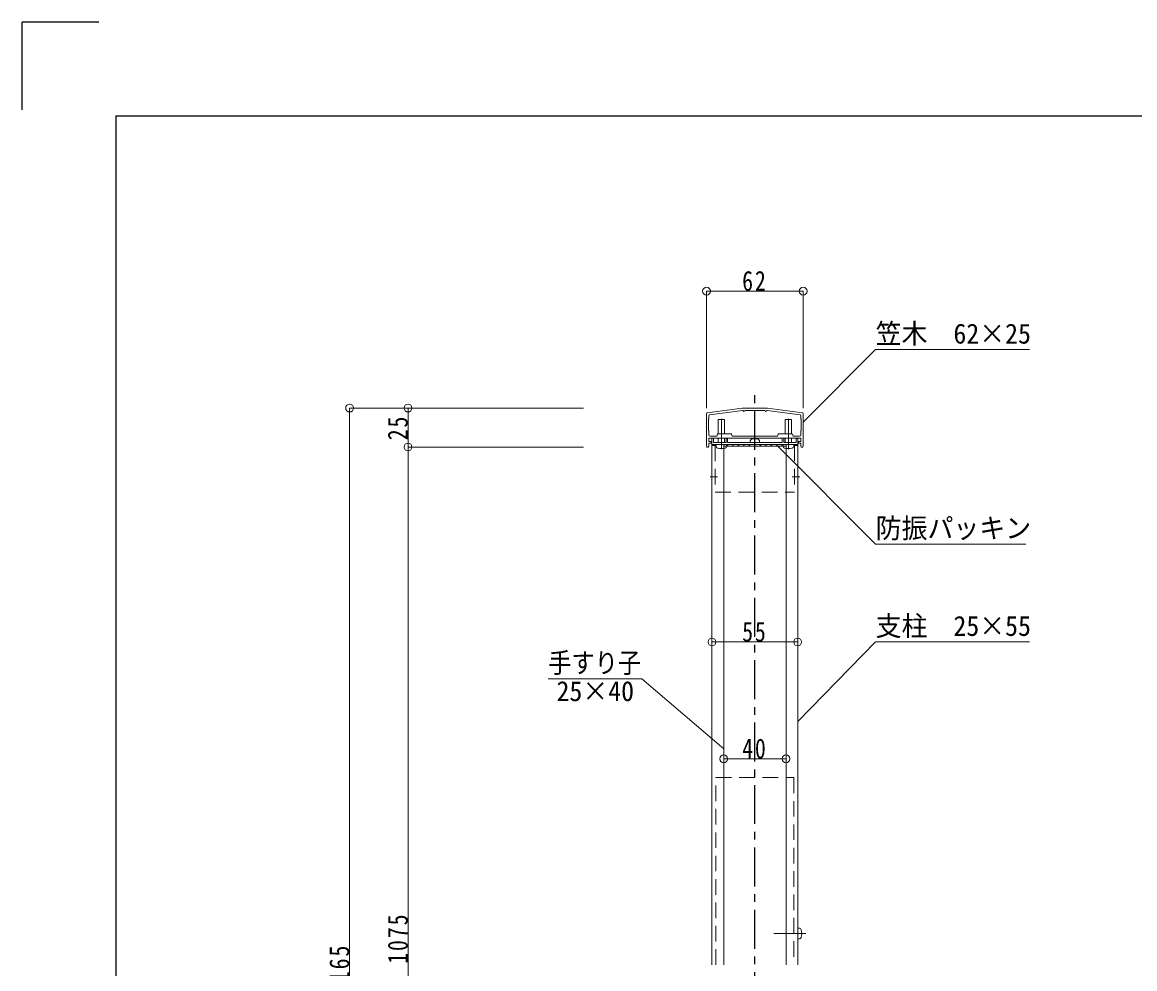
# Model space of a CAD drawing. Units: millimetres, scale not verified. Extents: x -1050 to 1050, y -742 to 742.
# Drawn here: x -1050 to -336, y 135 to 742 of the extents above; entities that cross this region are included whole.
import ezdxf
from ezdxf.enums import TextEntityAlignment as Align

# ---------------------------------------------------------------- set-up
doc = ezdxf.new("R2010")
doc.units = ezdxf.units.MM
doc.header["$LTSCALE"] = 5
doc.linetypes.add('CHAIN1', pattern=[8, 5, -1, 1, -1])
doc.linetypes.add('DASHED2', pattern=[3, 2, -1])
for name, color, linetype in [('0-0_通り芯', 7, 'CHAIN1'), ('1-4_印刷位置ライン', 7, 'Continuous'), ('1-5_図枠1_1', 7, 'Continuous')]:
    doc.layers.add(name, color=color, linetype=linetype)
for name, color, linetype, lineweight in [('0-3_寸法', 54, 'Continuous', 20), ('0-4_手摺部材', 92, 'Continuous', 20), ('0-5_手すり子', 12, 'Continuous', 20), ('0-8_その他', 11, 'Continuous', 20), ('0-9_文字', 3, 'Continuous', 20), ('0-A_支柱', 6, 'Continuous', 20), ('0-B_足元', 4, 'Continuous', 20)]:
    doc.layers.add(name, color=color, linetype=linetype, lineweight=lineweight)
doc.styles.add('ＭＳ ゴシック', font='')
doc.styles.get('ＭＳ ゴシック').set_extended_font_data('MS Gothic')

# ---------------------------------------------------------------- blocks, each defined once
blk = doc.blocks.new('dimension_origin')
at = {"color": 0, "linetype": 'Continuous', "lineweight": -2}
blk.add_circle((0, 0), 1.25, dxfattribs=at)

msp = doc.modelspace()

# ---------------------------------------------------------------- linework, layer by layer
at = {"layer": '0-0_通り芯'}
msp.add_line((-580, -411.793), (-580, 505.456), dxfattribs=at)
at = {"layer": '0-3_寸法'}
for p, q in [((-611, 495), (-611, 570)), ((-611, 570), (-549, 570)), ((-549, 495), (-549, 570)), ((-690, 495), (-840, 495)), ((-840, 495), (-840, -224.293)), ((-802.5, 470), (-802.5, 495)), ((-690, 470), (-802.5, 470)), ((-802.5, -159.293), (-802.5, 470)), ((-607.5, 345), (-552.5, 345)), ((-600, 270), (-560, 270))]:
    msp.add_line(p, q, dxfattribs=at)
at = {"layer": '0-4_手摺部材'}
for p, q in [((-610.565, 492.057), (-588.064, 494.992)), ((-609.065, 490.74), (-587.967, 493.492)), ((-572.065, 495), (-587.935, 495)), ((-587.838, 493.5), (-587.5, 493.5)), ((-587.5, 493.4), (-587.5, 493.5)), ((-586.5, 493.4), (-586.5, 493.5)), ((-573.5, 493.5), (-586.5, 493.5)), ((-573.5, 493.4), (-573.5, 493.5)), ((-572.5, 493.4), (-572.5, 493.5)), ((-572.162, 493.5), (-572.5, 493.5)), ((-550.935, 490.74), (-572.033, 493.492)), ((-549.435, 492.057), (-571.936, 494.992)), ((-611, 470.5), (-611, 491.561)), ((-609.5, 488), (-609.7, 487.8)), ((-609.7, 480.6), (-609.7, 487.8)), ((-609.5, 488), (-609.5, 490.244)), ((-603.5, 487.6), (-599.5, 487.6)), ((-603.5, 478.4), (-603.5, 487.6)), ((-603.5, 487.6), (-599.5, 487.6)), ((-603.5, 478.4), (-603.5, 487.6)), ((-599.5, 478.4), (-599.5, 487.6)), ((-599.5, 478.4), (-599.5, 487.6)), ((-560.5, 478.4), (-560.5, 487.6)), ((-556.5, 487.6), (-560.5, 487.6)), ((-560.5, 478.4), (-560.5, 487.6)), ((-556.5, 487.6), (-560.5, 487.6)), ((-556.5, 478.4), (-556.5, 487.6)), ((-556.5, 478.4), (-556.5, 487.6)), ((-550.5, 488), (-550.5, 490.244)), ((-550.5, 488), (-550.3, 487.8)), ((-550.3, 480.6), (-550.3, 487.8)), ((-549, 470.5), (-549, 491.561)), ((-609.5, 480.4), (-609.7, 480.6)), ((-609.5, 477.9), (-609.5, 480.4)), ((-604.5, 476.9), (-604.068, 478.195)), ((-603.784, 478.4), (-595.216, 478.4)), ((-594.5, 476.9), (-594.932, 478.195)), ((-565.5, 476.9), (-565.068, 478.195)), ((-556.216, 478.4), (-564.784, 478.4)), ((-555.5, 476.9), (-555.932, 478.195)), ((-550.5, 480.4), (-550.3, 480.6)), ((-550.5, 477.9), (-550.5, 480.4)), ((-550.5, 475.6), (-609.5, 475.6)), ((-609.5, 473.6), (-609.5, 475.6)), ((-609.5, 473.6), (-608.3, 473.6)), ((-609.5, 470.5), (-609.5, 472.6)), ((-609.5, 472.6), (-608.3, 472.6)), ((-608.5, 476.9), (-604.5, 476.9)), ((-608, 472.9), (-608, 473.3)), ((-607.5, 475.1), (-607.5, 472.1)), ((-606.5, 475.6), (-607, 475.6)), ((-606.5, 475.6), (-606.5, 473)), ((-598.5, 473), (-606.5, 473)), ((-604.902, 470.481), (-605, 471.6)), ((-605, 471.6), (-598, 471.6)), ((-604.902, 470.481), (-605, 471.6)), ((-605, 471.6), (-598, 471.6)), ((-603.5, 473), (-603.5, 475.6)), ((-603.5, 473), (-603.5, 475.6)), ((-580, 471.6), (-601.3, 471.6)), ((-599.5, 473), (-599.5, 475.6)), ((-599.5, 473), (-599.5, 475.6)), ((-597.5, 475.6), (-598.5, 475.6)), ((-598.5, 473), (-598.5, 475.6)), ((-598.098, 470.481), (-598, 471.6)), ((-598.098, 470.481), (-598, 471.6)), ((-597.5, 473), (-597.5, 475.6)), ((-580, 473), (-597.5, 473)), ((-565.5, 476.9), (-594.5, 476.9)), ((-582.908, 474.054), (-583, 473)), ((-582.908, 474.054), (-583, 473)), ((-582.908, 474.054), (-583, 473)), ((-583, 473), (-577, 473)), ((-583, 473), (-577, 473)), ((-583, 473), (-577, 473)), ((-580, 473), (-562.5, 473)), ((-580, 471.6), (-558.7, 471.6)), ((-577.092, 474.054), (-577, 473)), ((-577.092, 474.054), (-577, 473)), ((-577.092, 474.054), (-577, 473)), ((-562.5, 473), (-562.5, 475.6)), ((-562.5, 475.6), (-561.5, 475.6)), ((-561.902, 470.481), (-562, 471.6)), ((-555, 471.6), (-562, 471.6)), ((-561.902, 470.481), (-562, 471.6)), ((-555, 471.6), (-562, 471.6)), ((-561.5, 473), (-561.5, 475.6)), ((-561.5, 473), (-553.5, 473)), ((-560.5, 473), (-560.5, 475.6)), ((-560.5, 473), (-560.5, 475.6)), ((-558.7, 471.6), (-558.5, 471.8)), ((-558.5, 471.8), (-558.3, 471.6)), ((-558.3, 471.6), (-553, 471.6)), ((-556.5, 473), (-556.5, 475.6)), ((-556.5, 473), (-556.5, 475.6)), ((-551.5, 476.9), (-555.5, 476.9)), ((-555.098, 470.481), (-555, 471.6)), ((-555.098, 470.481), (-555, 471.6)), ((-553.5, 475.6), (-553, 475.6)), ((-553.5, 475.6), (-553.5, 473)), ((-552.5, 475.1), (-552.5, 472.1)), ((-552, 472.9), (-552, 473.3)), ((-550.5, 473.6), (-551.7, 473.6)), ((-550.5, 472.6), (-551.7, 472.6)), ((-550.5, 473.6), (-550.5, 475.6)), ((-550.5, 470.5), (-550.5, 472.6)), ((-610.5, 470), (-610, 470)), ((-604.948, 471), (-607.5, 471)), ((-555.052, 471), (-552.5, 471)), ((-549.5, 470), (-550, 470)), ((-608.771, 451), (-603.972, 451)), ((-551.229, 451), (-556.028, 451))]:
    msp.add_line(p, q, dxfattribs=at)
at = {"layer": '0-4_手摺部材', "linetype": 'CHAIN1'}
for p, q in [((-601.5, 488.181), (-601.5, 468.718)), ((-601.5, 488.181), (-601.5, 468.718)), ((-558.5, 488.181), (-558.5, 468.718)), ((-558.5, 488.181), (-558.5, 468.718))]:
    msp.add_line(p, q, dxfattribs=at)
at = {"layer": '0-4_手摺部材', "linetype": 'DASHED2'}
for p, q in [((-605.5, 471), (-605.5, 441)), ((-554.5, 471), (-554.5, 441)), ((-605.5, 441), (-554.5, 441))]:
    msp.add_line(p, q, dxfattribs=at)
at = {"layer": '0-4_手摺部材'}
msp.add_lwpolyline([(-601.3, 471.6), (-601.5, 471.8), (-601.7, 471.6), (-607, 471.6)], dxfattribs=at)
for centre, radius, start, end in [((-587.935, 494), 1, 90, 97.43141), ((-587.838, 492.5), 1, 90, 97.43141), ((-587, 493.4), 0.5, 180, 360), ((-573, 493.4), 0.5, 180, 360), ((-572.162, 492.5), 1, 82.56859, 90), ((-572.065, 494), 1, 82.56859, 90), ((-610.5, 491.561), 0.5, 97.43141, 180), ((-609, 490.244), 0.5, 97.43141, 180), ((-551, 490.244), 0.5, 0, 82.56859), ((-549.5, 491.561), 0.5, 0, 82.56859), ((-603.784, 478.1), 0.3, 90, 161.56505), ((-595.216, 478.1), 0.3, 18.43495, 90), ((-564.784, 478.1), 0.3, 90, 161.56505), ((-556.216, 478.1), 0.3, 18.43495, 90), ((-608.5, 477.9), 1, 180, 270), ((-608.3, 473.3), 0.3, 0, 90), ((-608.3, 472.9), 0.3, 270, 360), ((-607, 475.1), 0.5, 90, 180), ((-607, 472.1), 0.5, 180, 270), ((-581.812, 473.958), 1.1, 105.2249, 175), ((-581.812, 473.958), 1.1, 105.2249, 175), ((-581.812, 473.958), 1.1, 105.2249, 175), ((-580, 467.3), 8, 74.7751, 105.2249), ((-580, 467.3), 8, 74.7751, 105.2249), ((-580, 467.3), 8, 74.7751, 105.2249), ((-578.188, 473.958), 1.1, 5, 74.7751), ((-578.188, 473.958), 1.1, 5, 74.7751), ((-578.188, 473.958), 1.1, 5, 74.7751), ((-553, 475.1), 0.5, 0, 90), ((-553, 472.1), 0.5, 270, 360), ((-551.7, 473.3), 0.3, 90, 180), ((-551.7, 472.9), 0.3, 180, 270), ((-551.5, 477.9), 1, 270, 360), ((-610.5, 470.5), 0.5, 180, 270), ((-610, 470.5), 0.5, 270, 360), ((-603.607, 470.594), 1.3, 185, 254.11915), ((-603.607, 470.594), 1.3, 185, 254.11915), ((-601.5, 478), 9, 254.11915, 285.88085), ((-601.5, 478), 9, 254.11915, 285.88085), ((-599.393, 470.594), 1.3, 285.88085, 355), ((-599.393, 470.594), 1.3, 285.88085, 355), ((-560.607, 470.594), 1.3, 185, 254.11915), ((-560.607, 470.594), 1.3, 185, 254.11915), ((-558.5, 478), 9, 254.11915, 285.88085), ((-558.5, 478), 9, 254.11915, 285.88085), ((-556.393, 470.594), 1.3, 285.88085, 355), ((-556.393, 470.594), 1.3, 285.88085, 355), ((-550, 470.5), 0.5, 180, 270), ((-549.5, 470.5), 0.5, 270, 360)]:
    msp.add_arc(centre, radius, start, end, dxfattribs=at)
at = {"layer": '0-5_手すり子'}
for p, q in [((-600, 471.6), (-600, 137.854)), ((-560, 137.854), (-560, 471.6)), ((-600, 183.087), (-600, 137.854)), ((-560, 137.854), (-560, 143.19))]:
    msp.add_line(p, q, dxfattribs=at)
at = {"layer": '0-8_その他'}
for p, q in [((-598.178, 471.6), (-597.178, 470.6)), ((-594.642, 471.6), (-593.642, 470.6)), ((-591.107, 471.6), (-590.107, 470.6)), ((-587.571, 471.6), (-586.571, 470.6)), ((-584.036, 471.6), (-583.036, 470.6)), ((-580.5, 471.6), (-579.5, 470.6)), ((-576.964, 471.6), (-575.964, 470.6)), ((-573.429, 471.6), (-572.429, 470.6)), ((-569.893, 471.6), (-568.893, 470.6)), ((-566.358, 471.6), (-565.358, 470.6)), ((-562.822, 471.6), (-561.822, 470.6))]:
    msp.add_line(p, q, dxfattribs=at)
msp.add_lwpolyline([(-600, 471.6), (-600, 470.6), (-560, 470.6), (-560, 471.6)], close=True, dxfattribs=at)
at = {"layer": '0-9_文字'}
for points in [[(-549, 486), (-502.5, 532.5), (-403.75, 532.5)], [(-565.358, 470.6), (-502.5, 407.742), (-406.25, 407.742)], [(-552.5, 294.02), (-502.5, 345), (-403.75, 345)], [(-600, 276.335), (-652.5, 321.34), (-712.5, 321.34)]]:
    msp.add_lwpolyline(points, dxfattribs=at)
at = {"layer": '0-A_支柱'}
for p, q in [((-607.5, 137.854), (-607.5, 475.6)), ((-552.5, 475.6), (-552.5, 137.854))]:
    msp.add_line(p, q, dxfattribs=at)
at = {"layer": '0-B_足元', "linetype": 'DASHED2'}
msp.add_line((-605, 137.854), (-605, 257.957), dxfattribs=at)
at = {"layer": '0-B_足元', "linetype": 'CHAIN1'}
msp.add_line((-547.28, 157.957), (-567.895, 157.957), dxfattribs=at)
at = {"layer": '0-B_足元'}
for p, q in [((-551.381, 161.359), (-552.5, 161.457)), ((-552.5, 161.457), (-552.5, 154.457)), ((-551.381, 154.555), (-552.5, 154.457))]:
    msp.add_line(p, q, dxfattribs=at)
at = {"layer": '0-B_足元', "linetype": 'DASHED2'}
msp.add_lwpolyline([(-605, 257.957), (-555, 257.957), (-555, 137.854)], dxfattribs=at)
at = {"layer": '0-B_足元'}
for centre, radius, start, end in [((-551.494, 160.064), 1.3, 15.88085, 85), ((-558.9, 157.957), 9, 344.11915, 15.88085), ((-551.494, 155.85), 1.3, 275, 344.11915)]:
    msp.add_arc(centre, radius, start, end, dxfattribs=at)
at = {"layer": '1-4_印刷位置ライン'}
for p in [(-1050, 686.222), (-1000.874, 742.5)]:
    msp.add_line(p, (-1050, 742.5), dxfattribs=at)
at = {"layer": '1-5_図枠1_1'}
msp.add_line((-990, 682.5), (703.535, 682.5), dxfattribs=at)
msp.add_lwpolyline([(-990, 682.5), (-990, -707.5), (990, -707.5)], dxfattribs=at)

# ---------------------------------------------------------------- block references
at = {"layer": '0-3_寸法', "xscale": 2, "yscale": 2}
for p, rotation in [((-611, 570), 180), ((-840, 495), 90), ((-802.5, 495), 90), ((-802.5, 470), 90), ((-802.5, 470), 270), ((-607.5, 345), 180), ((-600, 270), 180)]:
    msp.add_blockref('dimension_origin', p, dxfattribs=dict(at, rotation=rotation))
for p in [(-549, 570), (-552.5, 345), (-560, 270)]:
    msp.add_blockref('dimension_origin', p, dxfattribs=at)

# ---------------------------------------------------------------- texts
at = {"layer": '0-3_寸法', "char_height": 12.83, "attachment_point": 7, "style": 'ＭＳ ゴシック'}
for s, insert in [('\\T1.17;\\W0.8;62', (-588.125, 570)), ('\\T1.17;\\W0.8;55', (-588.125, 345)), ('\\T1.17;\\W0.8;40', (-588.125, 270))]:
    msp.add_mtext(s, dxfattribs=dict(at, insert=insert))
at = {"layer": '0-3_寸法', "char_height": 12.83, "attachment_point": 7, "rotation": 90, "style": 'ＭＳ ゴシック'}
for s, insert in [('\\T1.17;\\W0.8;25', (-802.5, 474.375)), ('\\T1.18;\\W0.8;1075', (-802.5, 138.479)), ('\\T1.18;\\W0.8;1165', (-840, 118.479))]:
    msp.add_mtext(s, dxfattribs=dict(at, insert=insert))
at = {"layer": '0-9_文字', "style": 'ＭＳ ゴシック'}
for s, width, p in [('笠木\u300062×25', 0.95, (-502.5, 532.5)), ('防振パッキン', 0.95, (-502.5, 407.742)), ('支柱\u300025×55', 0.95, (-502.5, 345)), ('手すり子', 0.85, (-712.5, 321.34)), ('25×40', 0.95, (-707.264, 303.172))]:
    msp.add_text(s, height=12.83, dxfattribs=dict(at, width=width)).set_placement(p, align=Align.BOTTOM_LEFT)

doc.saveas('drawing.dxf')
